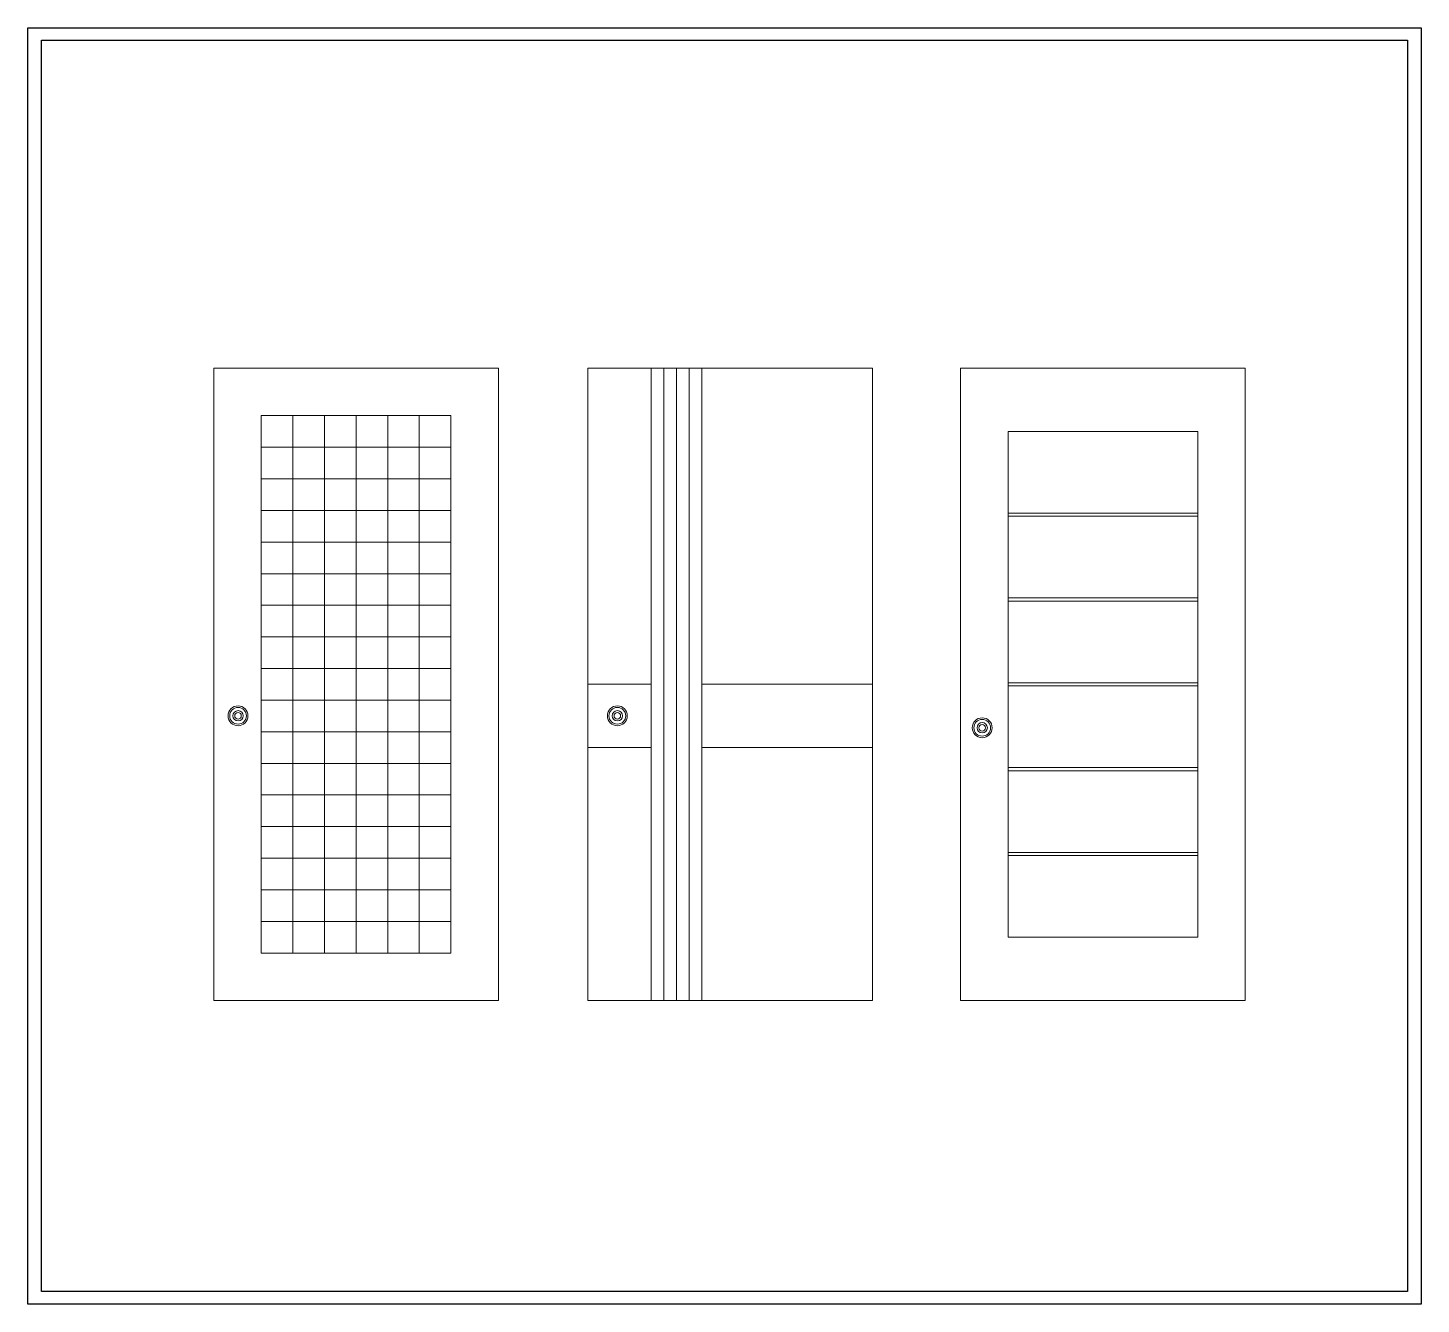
# Paper-space layout 'Projects1200x1100' of a CAD drawing. Header units: millimetres. Extents: x 55.011 to 55.328, y 90.128 to 90.419.
# The model-space entities are those that its viewports show. They can reach past a viewport. Long polylines and large blocks are cut down to what shows.
import ezdxf

# ---------------------------------------------------------------- set-up
doc = ezdxf.new("R2010")
doc.units = ezdxf.units.MM
doc.layers.add('001_Dark_1 20', color=7, linetype='Continuous', lineweight=0)
doc.layers.add('02', color=251, linetype='Continuous', plot=False)
doc.layers.add('Rectang.', color=251, linetype='Continuous', plot=False)

msp = doc.modelspace()

# ---------------------------------------------------------------- linework, layer by layer
at = {"layer": '001_Dark_1 20', "linetype": 'Continuous'}
for p, q in [((3055.1505, 1349.9335), (3055.1505, 1347.9335)), ((3056.0505, 1349.9335), (3055.1505, 1349.9335)), ((3056.0505, 1349.9335), (3056.0505, 1347.9335)), ((3056.3333, 1349.9335), (3056.3333, 1347.9335)), ((3057.2333, 1349.9335), (3056.3333, 1349.9335)), ((3056.5333, 1349.9335), (3056.5333, 1347.9335)), ((3056.5733, 1349.9335), (3056.5733, 1347.9335)), ((3056.6133, 1349.9335), (3056.6133, 1347.9335)), ((3056.6533, 1349.9335), (3056.6533, 1347.9335)), ((3056.6933, 1349.9335), (3056.6933, 1347.9335)), ((3057.2333, 1349.9335), (3057.2333, 1347.9335)), ((3057.5116, 1349.9335), (3057.5116, 1347.9335)), ((3058.4116, 1349.9335), (3057.5116, 1349.9335)), ((3058.4116, 1349.9335), (3058.4116, 1347.9335)), ((3055.3005, 1349.7835), (3055.3005, 1348.0835)), ((3055.9005, 1349.7835), (3055.3005, 1349.7835)), ((3055.4005, 1349.7835), (3055.4005, 1348.0835)), ((3055.5005, 1349.7835), (3055.5005, 1348.0835)), ((3055.6005, 1349.7835), (3055.6005, 1348.0835)), ((3055.7005, 1349.7835), (3055.7005, 1348.0835)), ((3055.8005, 1349.7835), (3055.8005, 1348.0835)), ((3055.9005, 1349.7835), (3055.9005, 1348.0835)), ((3057.6616, 1349.7335), (3057.6616, 1348.1335)), ((3058.2616, 1349.7335), (3057.6616, 1349.7335)), ((3058.2616, 1349.7335), (3058.2616, 1348.1335)), ((3055.9005, 1349.6835), (3055.3005, 1349.6835)), ((3055.9005, 1349.5835), (3055.3005, 1349.5835)), ((3055.9005, 1349.4835), (3055.3005, 1349.4835)), ((3058.2616, 1349.4752), (3057.6616, 1349.4752)), ((3058.2616, 1349.4652), (3057.6616, 1349.4652)), ((3055.9005, 1349.3835), (3055.3005, 1349.3835)), ((3055.9005, 1349.2835), (3055.3005, 1349.2835)), ((3055.9005, 1349.1835), (3055.3005, 1349.1835)), ((3058.2616, 1349.2069), (3057.6616, 1349.2069)), ((3058.2616, 1349.1969), (3057.6616, 1349.1969)), ((3055.9005, 1349.0835), (3055.3005, 1349.0835)), ((3055.9005, 1348.9835), (3055.3005, 1348.9835)), ((3056.5333, 1348.9335), (3056.3333, 1348.9335)), ((3057.2333, 1348.9335), (3056.6933, 1348.9335)), ((3058.2616, 1348.9385), (3057.6616, 1348.9385)), ((3058.2616, 1348.9285), (3057.6616, 1348.9285)), ((3055.9005, 1348.8835), (3055.3005, 1348.8835)), ((3055.9005, 1348.7835), (3055.3005, 1348.7835)), ((3056.5333, 1348.7335), (3056.3333, 1348.7335)), ((3057.2333, 1348.7335), (3056.6933, 1348.7335)), ((3055.9005, 1348.6835), (3055.3005, 1348.6835)), ((3058.2616, 1348.6702), (3057.6616, 1348.6702)), ((3058.2616, 1348.6602), (3057.6616, 1348.6602)), ((3055.9005, 1348.5835), (3055.3005, 1348.5835)), ((3055.9005, 1348.4835), (3055.3005, 1348.4835)), ((3055.9005, 1348.3835), (3055.3005, 1348.3835)), ((3058.2616, 1348.4019), (3057.6616, 1348.4019)), ((3058.2616, 1348.3919), (3057.6616, 1348.3919)), ((3055.9005, 1348.2835), (3055.3005, 1348.2835)), ((3055.9005, 1348.1835), (3055.3005, 1348.1835)), ((3058.2616, 1348.1335), (3057.6616, 1348.1335)), ((3055.9005, 1348.0835), (3055.3005, 1348.0835)), ((3056.0505, 1347.9335), (3055.1505, 1347.9335)), ((3057.2333, 1347.9335), (3056.3333, 1347.9335)), ((3058.4116, 1347.9335), (3057.5116, 1347.9335))]:
    msp.add_line(p, q, dxfattribs=at)
for centre, radius in [((3055.2274, 1348.8339), 0.0314), ((3055.2274, 1348.8339), 0.0264), ((3056.4265, 1348.8339), 0.0314), ((3056.4265, 1348.8339), 0.0264), ((3055.2274, 1348.8339), 0.0164), ((3055.2274, 1348.8339), 0.0104), ((3056.4265, 1348.8339), 0.0164), ((3056.4265, 1348.8339), 0.0104), ((3057.5799, 1348.7961), 0.0314), ((3057.5799, 1348.7961), 0.0264), ((3057.5799, 1348.7961), 0.0164), ((3057.5799, 1348.7961), 0.0104)]:
    msp.add_circle(centre, radius, dxfattribs=at)
at = {"layer": '02'}
msp.add_lwpolyline([(3054.6063, 1350.9704), (3058.9244, 1350.9704), (3058.9244, 1347.0127), (3054.6063, 1347.0127), (3054.6063, 1350.9704)], dxfattribs=at)
at = {"layer": 'Rectang.'}
msp.add_lwpolyline([(3054.6063, 1350.9704), (3058.9244, 1350.9704), (3058.9244, 1347.0127), (3054.6063, 1347.0127), (3054.6063, 1350.9704)], dxfattribs=at)

psp = doc.layouts.new('Projects1200x1100')

# ---------------------------------------------------------------- linework, layer by layer
at = {"layer": 'Defpoints'}
psp.add_lwpolyline([(55.01091, 90.41859), (55.32841, 90.41859), (55.32841, 90.12759), (55.01091, 90.12759)], close=True, dxfattribs=at)

# ---------------------------------------------------------------- viewports
at = {"layer": '0'}
psp.add_viewport(center=(55.16966, 90.27309), size=(0.3175, 0.291), view_center_point=(3056.76532, 1348.99151), view_height=4.0368264, dxfattribs=at)

doc.saveas('drawing.dxf')
